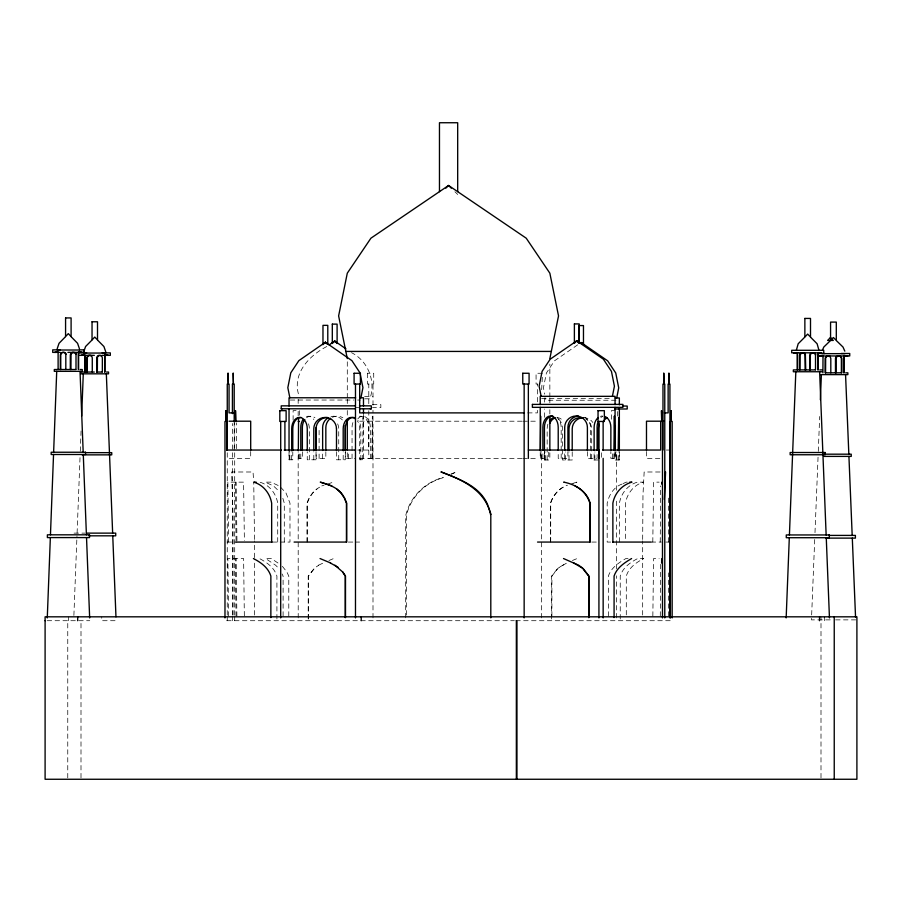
<?xml version="1.0" encoding="UTF-8"?>
<svg xmlns="http://www.w3.org/2000/svg" width="902" height="902" viewBox="0 0 902 902"><rect width="100%" height="100%" fill="white"/><g stroke="black" fill="none" stroke-linecap="round" stroke-linejoin="round"><path stroke-width="0.68" stroke-dasharray="4.51 3.38" d="M67.763 777.862L67.763 620.711M81 777.862L81 620.711M227.259 615.074L227.259 451.665M228.589 616.19L227.856 558.541L243.608 558.541L244.341 616.19M228.646 542.068L227.845 482.142L243.585 482.142L244.386 540.67M232.412 615.074L232.412 423.489M233.077 615.029L233.077 515.662L231.6 471.994L253.034 471.994L253.575 479.954M234.204 450.042L234.204 423.365M234.7 615.096L234.7 449.512M234.7 448.114L234.7 421.448M236.031 616.19L235.298 558.541M236.076 540.67L235.287 482.142M236.493 448.689L236.493 422.812M236.899 616.19L236.166 558.541M236.955 540.67L236.155 482.142M250.7 451.474L250.7 458.363L229.052 458.363M254.511 615.029L254.511 559.048M254.511 557.639L254.511 540.85M254.511 539.452L253.744 482.423M276.914 618.964L276.914 576.062C274.321 567.629 266.924 562.408 259.46 558.541M277.715 542.068L277.715 503.158C276.068 493.45 269.439 484.926 259.776 482.142M283.093 616.19L283.093 576.062L282.089 573.954M284.288 542.068L284.288 503.158L282.676 497.746M288.787 616.19L288.787 576.062L286.78 571.834L282.258 566.185M289.035 451.53L289.035 459.794L292.789 459.794L292.789 451.71M289.159 459.794L289.159 451.71M289.846 459.794L289.846 451.71M291.696 459.794L291.696 451.71M293.116 420.106L293.116 410.669L299.43 410.669L299.43 416.059M298.212 617.904L298.167 451.676M298.167 415.845L298.167 410.331M298.167 403.431L298.167 399.304M298.337 458.566L298.337 451.823M299.329 458.566L299.329 451.823M300.794 458.566L300.794 451.823M302.362 451.823L302.362 458.566L298.167 458.566M307.007 542.068L307.007 503.158C309.33 495.593 314.798 489.143 322.082 485.941M307.266 542.068L307.266 503.158L309.476 497.746L312.791 492.932L317.053 488.929M308.191 618.964L308.191 576.062L314.426 568.17L318.756 565.193M308.439 618.964L308.439 576.062L314.685 568.17M309.33 459.794L309.33 428.788A11.354 8.265 90 0 0 308.225 423.106M313.795 459.794L313.795 451.71M316.038 451.71L316.038 459.794L307.255 459.794L307.255 451.71M319.105 458.566L319.105 427.559M322.634 458.566L322.634 451.823M325.836 451.823L325.836 458.566L316.14 458.566L316.14 451.823M336.491 451.71L336.491 459.794L345.274 459.794L345.274 451.71M338.735 459.794L338.735 428.788A11.354 11.354 0 0 0 337.213 423.106M343.188 459.794L343.188 451.71M345.319 451.823L345.319 458.566L355.027 458.566M347.293 397.872L347.293 361.409M348.522 458.566L348.522 451.823M352.051 458.566L352.051 427.559A11.354 8.366 90 0 1 353.178 421.877M360.834 459.794L360.834 428.788A11.354 7.78 -90 0 0 358.545 420.749M362.672 459.794L363.021 417.434L363.371 428.788M363.483 414.311L363.483 459.794L359.729 459.794L359.729 428.788A11.354 8.265 90 0 0 357.305 420.749M368.794 410.726L368.794 450.042L357.711 450.042M368.794 403.701L368.794 384.038M370.361 458.566L370.361 427.559A11.354 7.667 -90 0 0 365.626 417.062A11.354 7.667 -90 0 0 357.271 419.531M371.827 458.566L372.323 416.205L372.819 458.566M372.436 458.363L372.436 421.2M373 617.893L372.988 410.331M373 405.167L373 384.038M405.686 617.825L405.686 515.662C409.959 497.047 425.045 481.848 443.615 477.451M406.351 615.029L406.351 515.662C410.613 497.047 425.699 481.848 444.269 477.451M537.457 401.897L537.457 384.038M540.242 451.462L540.242 458.363L544.436 458.363L544.436 451.62M540.411 458.363L540.411 451.62M541.403 458.363L541.403 451.62M541.662 617.893L541.662 451.665M541.662 389.675L542.384 375.954M542.869 458.363L542.869 451.62M544.537 451.733L544.537 459.997L548.732 459.997L548.732 451.913M544.537 417.276L544.537 409.001M544.537 402.112L544.537 397.974M544.707 459.997L544.707 451.913M545.699 459.997L545.699 451.913M547.164 459.997L547.164 428.991A11.354 7.667 -90 0 1 547.886 424.188M549.848 397.241L549.848 364.092M550.457 542.068L550.457 503.158C552.994 495.006 559.274 487.847 567.493 485.197M550.716 542.068L550.716 503.158C552.994 495.649 558.439 489.324 565.531 485.941M551.641 618.964L551.641 576.062L557.887 568.17L566.501 562.995M551.9 616.19L551.9 576.062L558.135 568.17L566.76 562.995M561.179 458.363L561.179 427.345A11.354 8.366 90 0 0 556.996 417.513M564.708 458.363L564.708 451.62M565.475 459.997L565.475 451.913M567.91 451.62L567.91 458.363L558.214 458.363L558.214 451.62M569.004 459.997L569.004 451.913M572.206 451.913L572.206 459.997L562.51 459.997L562.51 428.991A11.354 7.667 -90 0 0 556.816 418.021M587.394 451.62L587.394 458.363L597.101 458.363L597.101 451.62M590.596 458.363L590.596 427.345A11.354 11.343 -90 0 0 584.924 417.513M594.125 458.363L594.125 451.62M594.892 459.997L594.892 451.913M601.397 457.303L601.397 450.56M608.388 616.19L608.388 576.062C611.173 567.708 618.704 562.769 625.92 558.541L628.198 558.541M612.435 458.363L612.435 451.62M613.901 458.363L613.901 451.62M614.893 458.363L614.893 451.62M615.063 451.462L615.063 458.363L610.868 458.363L610.868 451.62M616.449 617.904L616.449 575.803M616.449 568.79L616.449 498.626M616.449 490.203L616.449 452.319M616.731 459.997L616.731 451.913M617.667 416.059L617.667 410.669L611.353 410.669L611.353 421.448L612.266 421.448M618.197 459.997L618.197 451.913M619.189 459.997L619.189 451.913M619.426 542.068L619.426 503.158C621.083 493.45 627.713 484.926 637.376 482.142L643.43 482.142C633.768 484.926 627.138 493.45 625.481 503.158L625.481 540.67M619.358 451.733L619.358 459.997L615.164 459.997L615.164 451.913M620.238 618.964L620.238 576.062C622.831 567.629 630.239 562.408 637.703 558.541L643.757 558.541C636.282 562.408 628.874 567.629 626.292 576.062L626.292 616.19M642.675 615.029L642.675 540.85M642.675 539.452L642.968 495.311L644.152 471.994L660.23 471.994M646.486 451.474L646.486 458.363L661.211 458.363M652.845 616.19L653.578 558.541L659.125 558.541M652.8 542.068L653.6 482.142L659.136 482.142M660.287 616.19L660.738 562.995M660.23 542.068L660.681 485.941M668.596 616.19L668.653 572.894M668.54 542.068L668.607 497.746M821 777.862L821 616.821M73.885 615.435L76.986 535.822M77.087 533.127L80.075 456.254M80.278 451.248L81.101 430.13M814.709 539.509L811.462 619.877L832.106 619.877M814.991 532.631L818.08 456.401M818.283 451.395L819.692 416.498M326.828 346.503C309.048 355.602 291.932 373.834 298.821 395.279M577.697 344.823L554.482 360.834L546.398 373.011L543.432 387.871L544.695 394.185M318.507 565.193L323.311 562.995M622.03 484.081C613.8 486.843 608.963 495.074 607.181 503.158L607.181 542.068L611.274 542.068M623.09 483.596L626.27 482.142L628.547 482.142M450.797 474.17L456.243 471.994L451.451 474.17M328.937 560.514L333.65 558.541M572.387 560.514L577.1 558.541M321.822 485.941L324.043 485.197M327.618 484.092L333.176 482.142M573.142 483.314L576.885 482.142L571.079 484.092M542.384 373.259L536.07 373.259L536.07 384.038L537.513 384.038M364.633 396.542L372.988 396.542M541.606 398.605L611.951 398.605M364.836 398.808L369.876 398.808C376.111 381.535 368.039 360.823 351.498 352.671M290.297 400.037L353.888 400.037M357.609 400.037L360.405 400.037M615.998 400.24L545.902 400.24L545.451 397.974M372.436 404.615L380.847 404.615L380.847 407.557L372.537 407.557M355.94 407.557L358.703 407.557M527.614 412.89L537.457 412.89L537.457 408.764M359.684 421.2L521.897 421.2M522.889 421.2L537.457 421.2M666.341 450.042L669.115 450.042M359.684 458.363L521.897 458.363M522.889 458.363L537.457 458.363M372.988 458.566L368.794 458.566L368.794 427.559A11.354 8.366 90 0 0 358.263 416.589M598.421 459.997L591.689 459.997L591.689 428.991A11.354 11.343 -90 0 0 586.018 419.159M74.043 533.127L85.014 533.127M227.045 542.068L236.955 542.068M272.201 542.068L289.982 542.068L289.982 503.158L285.957 492.932L280.105 486.685M348.33 542.068L359.605 542.068M591.78 542.068L597.552 542.068M651.188 542.068L661.38 542.068M665.777 542.068L668.754 542.068M835.613 619.877L855.66 619.877M47.163 620.711L89.76 620.711M115.05 620.711L101.734 620.711L101.734 616.821M226.639 620.711L514.354 620.711M515.764 620.711L670.502 620.711M278.177 485.479L270.916 482.142L265.222 482.142L273.498 485.941L278.707 490.936M277.963 562.995L271.254 558.541L265.56 558.541L275.572 565.193L278.549 568.17M454.946 191.765L457.686 194.46M549.848 398.628L549.848 402.788M549.848 409.733L549.848 413.905M549.848 452.804L549.848 458.363M347.293 399.282L347.293 403.498M347.293 410.534L347.293 416.16M347.293 452.736L347.293 458.363M234.7 616.494L234.7 620.711M232.412 616.483L232.412 620.711M227.259 616.483L227.259 620.711M68.36 616.821L68.36 620.711M306.477 416.589A11.354 7.667 -90 0 1 313.885 419.531M600.935 417.513A11.354 7.667 -90 0 1 602.784 416.374M306.545 417.727A11.354 8.366 90 0 1 314.922 417.727M331.034 416.589A11.354 11.343 -90 0 1 343.797 421.877M600.337 416.374A11.354 8.366 90 0 1 602.502 415.991M332.387 417.265A11.354 11.343 -90 0 1 342.85 417.727M557.098 417.637A11.354 8.366 90 0 1 563.017 420.963M583.549 417.637A11.354 11.343 -90 0 1 592.851 422.474M367.407 373.259L367.407 384.038L373.721 384.038L373.721 373.259L367.407 373.259M824.36 620.711L824.27 616.821L824.36 620.711"/><path stroke-width="1.35" d="M58.111 369.516L58.111 352.22L54.56 352.378M60.321 369.516L60.321 354.948C60.197 351.453 65.936 351.453 65.812 354.948L65.812 369.516M60.761 369.516L60.761 354.948C60.682 351.848 65.609 351.261 66.353 354.249M70.311 369.516L70.311 354.948C70.243 351.442 76.072 351.442 76.005 354.948L76.005 369.516M70.942 369.516L71.044 354.249L72.318 352.592L75.069 352.592M78.373 369.516L78.474 352.231L78.564 369.516M84.732 372.041L84.833 355.196L84.935 372.041M86.84 372.041L86.84 357.857C86.75 354.43 92.365 354.43 92.275 357.857L92.275 372.041M87.269 372.041L87.37 357.169L88.678 355.557L91.497 355.557M96.728 372.041L96.728 357.857C96.683 354.418 102.4 354.418 102.354 357.857L102.354 372.041M97.348 372.041L97.439 357.169L98.713 355.557L101.419 355.557M104.688 372.041L104.79 355.196L104.891 372.041M224.981 617.904L224.981 421.448M226.763 450.042L226.763 421.448M227.259 450.256L227.259 384.038M229.052 384.038L229.052 412.89L234.08 412.89M232.412 413.623L232.412 384.038M234.204 421.956L234.204 384.038M250.7 450.098L250.7 421.2L229.052 421.2M270.859 617.577L270.859 576.062C268.266 567.629 260.87 562.408 253.406 558.541M271.66 542.068L271.66 503.158C270.014 493.45 263.384 484.926 253.721 482.142L256.145 482.142M280.702 617.904L280.702 421.448M282.349 408.786L281.221 408.786L281.221 405.844L355.411 405.844M284.908 450.042L284.908 421.448M289.035 450.143L289.035 408.798M289.035 406.035L289.035 397.771L355.625 397.771M291.696 450.357L291.696 428.788A11.354 7.78 -90 0 1 299.475 417.423A11.354 7.78 -90 0 1 307.255 428.777L307.255 450.357M292.789 450.357L292.789 428.788A11.354 8.265 90 0 1 301.065 417.434M298.337 450.481L298.585 417.727M300.794 450.481L300.794 427.559A11.354 7.667 -90 0 1 303.038 419.531M302.362 450.481L302.362 427.559A11.354 8.366 90 0 1 304.808 419.531M313.795 450.357L313.795 428.777A11.354 11.354 0 0 1 325.137 417.434A11.354 11.354 0 0 1 336.491 428.777M316.038 450.357L316.038 428.788A11.354 11.354 0 0 1 327.381 417.434M322.634 450.481L322.634 427.559A11.354 11.343 -90 0 1 328.305 417.727M322.972 344.699L322.972 325.351L327.787 325.351L327.787 343.955L325.385 342.275L298.866 360.631L290.794 372.808L287.828 387.668L289.846 397.771M325.836 450.481L325.836 427.559A11.354 11.343 -90 0 1 330.684 418.257M336.491 450.357L336.491 428.777M343.188 450.357L343.188 428.788A11.354 8.265 90 0 1 355.591 418.945M345.252 617.577L345.252 576.062L342.489 571.834L334.935 565.193M345.274 450.357L345.274 428.788A11.354 7.78 -90 0 1 355.061 417.818M345.319 450.481L345.319 427.559A11.354 11.343 -90 0 0 345.15 425.586M345.5 617.577L345.5 576.062L342.737 571.834M346.436 542.068L346.436 503.158L344.214 497.746L340.9 492.932L336.638 488.929M347.293 449.918L347.293 420.377M355.478 617.893L355.478 384.038M359.684 384.038L359.684 412.89L524.197 412.89M363.483 412.936L363.483 408.798M363.483 406.035L363.483 397.771L359.785 397.771M359.436 408.786L371.308 408.786L371.308 405.844L359.436 405.844M439.466 191.675L439.466 122.74L457.686 122.74L457.686 191.675M490.801 617.825L490.801 515.662C486.223 490.722 462.331 479.481 440.909 471.994L441.563 471.994C459.163 479.368 479.605 485.659 487.768 504.94M516.35 779.26L516.35 620.711M516.936 779.26L516.936 620.711M524.152 617.893L524.152 384.038M528.358 458.363L528.358 384.038M540.242 450.087L540.242 407.354M540.242 404.603L540.242 396.328L615.063 396.328L615.063 404.603M540.411 450.267L540.783 416.374M542.869 450.267L542.869 427.345A11.354 7.667 -90 0 1 550.536 415.991A11.354 7.667 -90 0 1 558.214 427.345L558.214 450.267M544.436 450.267L544.436 427.345A11.354 8.366 90 0 1 552.802 415.991M549.848 450.019L549.848 416.679M564.708 450.267L564.708 427.345A11.354 11.343 -90 0 1 576.051 415.991A11.354 11.343 -90 0 1 587.394 427.345L587.394 450.267M567.91 450.267L567.91 427.345A11.354 11.343 -90 0 1 578.272 416.036M569.004 450.56L569.004 428.991A11.354 11.343 -90 0 1 583.278 418.021M572.206 450.56L572.206 428.991A11.354 11.343 -90 0 1 583.549 417.637M578.678 342.828L578.678 325.566L583.47 325.566L583.47 344.914M588.702 617.577L588.702 576.062L582.466 568.17L573.841 562.995M588.961 617.577L588.961 576.062L583.583 569.094M589.885 542.068L589.885 503.158C587.597 495.649 582.151 489.324 575.07 485.941M594.125 450.267L594.125 427.345A11.354 8.366 90 0 1 598.319 417.513M597.101 450.267L597.101 427.345A11.354 7.667 -90 0 1 598.127 421.674M598.421 450.56L598.421 428.991A11.354 8.366 90 0 1 599.21 424.188M598.928 617.904L598.928 421.448M599.007 458.363L599.007 450.042L528.358 450.042M603.156 617.904L603.156 458.363M603.134 450.042L603.134 421.448M612.875 542.068L612.875 503.158C614.69 493.135 622.03 484.791 631.964 482.142L629.686 482.142M613.901 450.267L614.397 415.991L614.893 450.267M614.082 617.577L614.082 576.062C616.867 567.708 624.398 562.769 631.614 558.541M615.063 450.087L615.063 407.354M618.197 450.56L618.693 417.637L619.189 450.56M619.358 450.357L619.358 407.625M619.358 404.874L619.358 397.974L615.22 397.974M646.486 450.098L646.486 421.2L663.985 421.2M660.692 421.448L660.692 450.042L602.547 450.042M662.485 617.904L662.485 421.448M662.981 450.042L662.981 384.038M664.774 617.893L664.774 384.038M668.134 384.038L668.134 412.89L664.368 412.89M669.927 617.893L669.927 384.038M670.378 617.904L670.378 421.448M672.17 617.904L672.17 421.448M797.312 369.91L797.413 352.659L797.515 369.91M799.488 369.91L799.488 355.377C799.397 351.87 805.193 351.87 805.103 355.377L805.103 369.91M799.939 369.91L800.029 354.678L802.092 352.75L804.9 353.46M805.745 369.91L805.362 354.024M809.692 369.91L809.692 355.377C809.658 351.859 815.543 351.859 815.509 355.377L815.509 369.91M810.346 369.91L810.346 355.377C810.255 352.287 815.149 351.69 815.859 354.678M817.934 369.91L818.035 352.659L818.125 369.91M822.906 372.819L823.007 355.828L823.075 356.606M825.116 372.819L825.116 358.5C825.071 355.038 830.855 355.038 830.81 358.5L830.81 372.819M825.567 372.819L825.668 357.812L827.044 356.177L829.987 356.177M830.573 338.724L830.573 322.093L836.301 322.093L836.301 340.437L833.403 337.528L830.573 340.11M834.237 779.26L834.237 616.821M835.477 372.819L835.477 358.5C835.489 355.016 841.363 355.016 841.386 358.5L841.386 372.819M836.131 372.819L836.131 358.5C836.098 355.038 841.87 355.038 841.837 358.5L841.837 372.819M843.844 372.819L843.945 355.828L844.047 372.819M819.005 350.461L817.111 343.763L810.706 337.337M664.323 499.437L665.586 471.994M47.276 617.938L50.354 537.581M50.456 534.818L53.545 454.495M53.624 452.24L56.725 371.342M81.642 416.059L83.288 373.823M786.161 617.893L789.306 537.716M789.419 534.954L795.823 371.748M820.369 399.744L821.384 374.623M661.606 562.995L661.888 558.541M661.73 484.081L661.899 482.142M57.176 348.758L59.036 343.312L65.316 336.886M83.728 351.814L85.577 346.515L91.79 340.246M360.924 397.771L362.931 387.668L359.966 372.808L351.904 360.631L325.385 342.275L322.972 343.955M612.402 396.328L614.42 386.236L611.455 371.365L603.37 359.188L576.773 340.843L550.186 359.188L542.102 371.365L539.137 386.236L541.155 396.328M616.697 397.974L618.716 387.871L615.75 373.011L607.666 360.834L581.068 342.489L582.669 344.102M549.848 358.601L558.53 315.892L549.848 273.182L526.227 238.196L448.576 185.474L370.914 238.196L347.293 273.182L338.622 315.892L347.293 358.601M822.444 350.134L823.785 347.056L830.302 340.73M323.773 343.899L325.385 342.275L326.986 343.899M445.836 188.168L448.576 185.474L451.304 188.168M804.595 337.337L798.18 343.763L796.286 350.461M332.308 342.726L334.698 341.057L345.951 348.837M574.382 342.512L576.773 340.843L579.174 342.512M329.083 344.947L334.698 341.057L337.1 342.726M55.033 352.378L58.472 352.22M81.62 355.343L85.014 355.185M794.087 352.806L797.593 352.648M81.146 355.343L84.653 355.185M793.602 352.806L797.233 352.648M819.625 355.963L822.004 355.862M821.587 355.862L819.129 355.963L849.74 355.963L849.74 353.494L841.183 353.494M60.118 349.863L52.699 349.863L52.699 352.378L60.118 352.378M79.421 349.863L84.066 349.863L84.066 352.378L67.898 352.378M57.187 350.021L79.432 350.021M345.838 351.43L551.314 351.43M79.297 352.885L86.648 352.885M102.151 352.885L110.326 352.885L110.326 355.343L102.151 355.343M83.739 353.054L105.737 353.054M819.129 353.494L824.902 353.494M821.857 353.652L844.937 353.652M79.297 355.343L94.338 355.343M75.633 369.516L54.3 369.516L54.3 371.342L82.251 371.342L82.251 369.516L80.165 369.516M815.137 369.91L793.343 369.91L793.343 371.748L821.891 371.748M819.76 369.91L821.891 369.91M94.293 372.041L80.887 372.041L80.887 373.823L108.533 373.823L108.533 372.041L106.47 372.041M96.503 372.041L101.994 372.041M825.736 372.819L841.002 372.819M845.704 372.819L847.869 372.819L847.869 374.623L820.594 374.623M622.887 406.047L627.217 406.047L627.217 408.989L614.736 408.989M281.221 408.786L355.411 408.786M370.181 408.786L371.308 408.786M298.19 421.448L299.43 421.448M226.639 450.042L281.379 450.042M284.186 450.042L355.535 450.042M85.837 452.657L111.747 452.657L111.747 454.856L82.229 454.856M824.067 454.18L851.24 454.18L851.24 456.401L824.067 456.401M563.964 482.142L563.716 482.142C575.273 484.329 586.898 491.139 590.133 503.158L590.133 542.068L537.536 542.068M86.491 533.127L115.715 533.127L115.715 535.822L89.072 535.822M828.814 535.405L855.4 535.405L855.4 538.122L826.097 538.122M235.783 542.068L272.201 542.068M294.086 542.068L346.684 542.068L346.684 503.158L344.474 497.746M612.638 542.068L651.041 542.068M320.041 558.541L330.639 562.995M563.502 558.541L578.633 565.193L582.715 568.17M845.354 355.862L847.812 355.963M818.215 352.648L821.846 352.806L791.697 352.806L791.697 350.292L823.74 350.292L823.74 352.806M844.948 355.862L847.316 355.963M104.97 355.185L108.477 355.343M817.843 352.648L821.35 352.806M78.643 352.22L82.206 352.378M104.609 355.185L108.003 355.343M78.294 352.22L81.721 352.378M331.868 485.941L320.255 482.142C329.253 484.611 339.118 488.016 343.809 496.788M330.391 562.995L338.239 567.426M581.068 342.489L583.47 344.158M836.504 340.73L843.009 347.056L844.802 351.149M97.698 340.246L103.91 346.515L105.748 351.814M71.292 336.886L77.572 343.312L79.444 348.758M75.633 353.032L76.343 354.249M488.174 506.123L491.049 514.467M845.557 374.623L848.838 454.18M848.929 456.401L852.187 535.405M852.3 538.122L855.547 617.103M819.625 371.748L826.142 534.954M826.255 537.716L829.457 617.893M106.335 373.823L112.649 533.127M112.75 535.822L115.963 616.821M80.03 371.342L83.187 452.24M83.277 454.495L86.412 534.818M86.524 537.581L89.659 617.938M819.568 616.821L819.49 620.711M615.164 450.56L615.164 428.991A11.354 8.366 90 0 0 614.882 426.048M610.868 450.267L610.868 427.345A11.354 8.366 90 0 0 604.667 416.374M361.217 616.821L361.217 620.711M316.14 427.559L316.14 450.481M77.73 616.821L77.64 620.711M549.408 420.963A11.354 7.667 -90 0 1 554.831 417.637M549.848 423.309A11.354 8.366 90 0 1 554.933 418.021M603.641 420.963A11.354 7.667 -90 0 1 607.08 418.021M604.633 418.021A11.354 8.366 90 0 1 606.798 417.637M45.1 620.711L45.1 779.26L856.9 779.26L856.9 616.821L45.1 616.821L45.1 620.711M65.575 317.932L65.575 336.581L68.304 333.627L71.1 336.581L71.1 317.932L65.575 317.932M92.038 321.777L92.038 339.953L94.744 337.066L97.506 339.953L97.506 321.777L92.038 321.777M225.771 410.669L225.962 421.448L225.771 410.669M228.048 373.259L228.24 384.038L228.048 373.259M233.201 373.259L233.392 384.038L233.201 373.259M235.501 410.669L235.693 421.448L235.501 410.669M279.812 410.669L279.812 421.448L286.126 421.448L286.126 410.669L279.812 410.669M332.308 324.122L332.308 343.482L334.698 341.057L337.1 343.482L337.1 324.122L332.308 324.122M354.091 373.259L354.091 384.038L360.405 384.038L360.405 373.259L354.091 373.259M522.765 373.259L522.765 384.038L529.079 384.038L529.079 373.259L522.765 373.259M532.394 404.4L532.394 407.343L622.921 407.343L622.921 404.4L532.394 404.4M574.382 323.919L574.382 343.267L576.773 340.843L579.174 343.267L579.174 323.919L574.382 323.919M598.037 410.669L598.037 421.448L604.351 421.448L604.351 410.669L598.037 410.669M661.504 410.669L661.696 421.448L661.504 410.669M663.771 373.259L663.962 384.038L663.771 373.259M668.923 373.259L669.115 384.038L668.923 373.259M671.178 410.669L671.381 421.448L671.178 410.669M804.866 318.429L804.866 337.044L807.651 334.09L810.503 337.044L810.503 318.429L804.866 318.429M830.46 337.528L827.63 340.437L833.279 340.437L830.46 337.528M85.498 452.24L51.188 452.24L51.188 454.495L85.498 454.495L85.498 452.24M825.206 452.511L790.152 452.511L790.152 454.755L825.206 454.755L825.206 452.511M89.512 534.818L47.378 534.818L47.378 537.581L89.512 537.581L89.512 534.818M829.31 534.954L786.273 534.954L786.273 537.716L829.31 537.716L829.31 534.954"/></g></svg>
